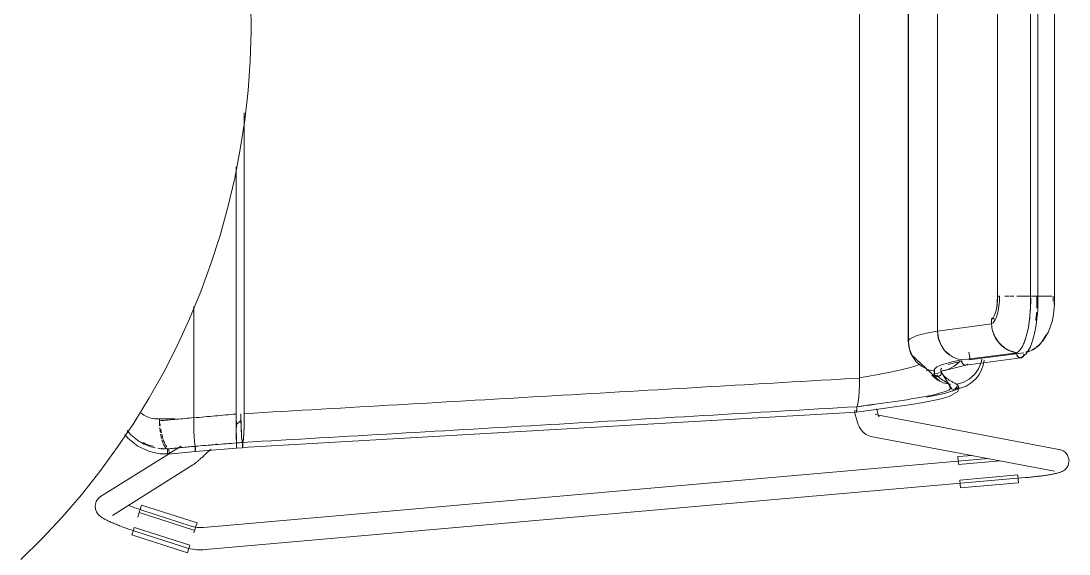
# Model space of a CAD drawing. Header units: millimetres. Extents: x 79795 to 317870, y -36033 to 97293.
# Drawn here: x 227929 to 228495, y 20794 to 21082 of the extents above; entities that cross this region are included whole.
import ezdxf

# ---------------------------------------------------------------- set-up
doc = ezdxf.new("R2010")
doc.units = ezdxf.units.MM
doc.header["$MEASUREMENT"] = 0
doc.layers.add('I-FURN', color=8, linetype='CONTINUOUS', lineweight=9)

msp = doc.modelspace()

# ---------------------------------------------------------------- linework, layer by layer
at = {"layer": 'I-FURN'}
for p, q in [((228382.16, 20889.21), (228382.16, 21272.61)), ((228382.16, 21272.61), (228382.16, 20889.21)), ((228408.51, 21252.77), (228408.51, 20947.97)), ((228408.66, 20908.52), (228408.66, 21253.31)), ((228408.66, 21253.31), (228408.66, 20908.52)), ((228424.26, 20914.56), (228424.26, 21247.27)), ((228424.26, 21247.27), (228424.26, 20914.56)), ((228456.73, 21228.34), (228456.73, 20933.49)), ((228456.79, 20933.49), (228456.79, 21228.34)), ((228474.63, 21228.34), (228474.63, 20933.49)), ((228478.59, 20933.49), (228478.59, 21228.34)), ((228487.63, 20933.49), (228487.63, 21228.34)), ((228053.1, 21076.6), (228052.96, 21092.59)), ((228052.61, 21060.6), (228053.1, 21076.6)), ((228051.48, 21044.64), (228052.61, 21060.6)), ((228049.71, 21028.74), (228051.48, 21044.64)), ((228049.43, 20869.96), (228049.43, 21032.56)), ((228049.43, 21032.56), (228049.43, 20869.96)), ((228047.31, 21012.93), (228049.71, 21028.74)), ((228044.27, 20997.22), (228047.31, 21012.93)), ((228045.11, 20869.7), (228045.11, 21003.34)), ((228045.11, 21003.34), (228045.11, 20869.7)), ((228040.61, 20981.64), (228044.27, 20997.22)), ((228036.33, 20966.23), (228040.61, 20981.64)), ((228031.44, 20951), (228036.33, 20966.23)), ((228025.94, 20935.97), (228031.44, 20951)), ((228408.51, 20947.97), (228408.51, 20909.06)), ((228019.85, 20921.18), (228025.94, 20935.97)), ((228456.62, 20930.45), (228456.3, 20927.6)), ((228456.73, 20933.49), (228456.62, 20930.45)), ((228463.11, 20933.49), (228460.64, 20933.49)), ((228465.47, 20933.49), (228463.63, 20933.49)), ((228470.65, 20933.49), (228467.1, 20933.49)), ((228470.85, 20933.49), (228474.66, 20933.49)), ((228474.66, 20933.49), (228470.85, 20933.49)), ((228474.55, 20927.26), (228474.63, 20933.49)), ((228474.74, 20933.49), (228474.97, 20933.49)), ((228478.59, 20933.49), (228474.74, 20933.49)), ((228474.97, 20933.49), (228475.3, 20933.49)), ((228475.3, 20933.49), (228475.71, 20933.49)), ((228475.71, 20933.49), (228476.19, 20933.49)), ((228476.19, 20933.49), (228476.69, 20933.49)), ((228476.69, 20933.49), (228477.18, 20933.49)), ((228477.18, 20933.49), (228477.63, 20933.49)), ((228477.63, 20933.49), (228478.02, 20933.49)), ((228478.02, 20933.49), (228478.33, 20933.49)), ((228478.33, 20933.49), (228478.52, 20933.49)), ((228478.35, 20933.49), (228481.38, 20933.49)), ((228481.36, 20933.49), (228478.35, 20933.49)), ((228478.45, 20925.93), (228478.59, 20933.49)), ((228478.52, 20933.49), (228478.59, 20933.49)), ((228484.11, 20933.49), (228481.53, 20933.49)), ((228486.14, 20933.49), (228484.39, 20933.49)), ((228487.03, 20923.76), (228487.55, 20928.97)), ((228487.61, 20933.49), (228487.33, 20933.49)), ((228487.46, 20933.49), (228487.63, 20933.49)), ((228487.55, 20928.97), (228487.63, 20933.49)), ((228022.15, 20927.87), (228022.15, 20867.75)), ((228022.15, 20867.75), (228022.15, 20927.87)), ((228455.12, 20923.12), (228454.33, 20921.77)), ((228455.79, 20925.11), (228455.12, 20923.12)), ((228456.3, 20927.6), (228455.79, 20925.11)), ((228474.02, 20920.7), (228474.55, 20927.26)), ((228477.65, 20918.04), (228478.45, 20925.93)), ((228486.38, 20920.26), (228487.03, 20923.76)), ((228013.17, 20906.64), (228019.85, 20921.18)), ((228453.54, 20918.42), (228424.26, 20914.56)), ((228454.33, 20921.77), (228453.47, 20921.13)), ((228453.47, 20921.13), (228455.14, 20921.13)), ((228453.47, 20921.13), (228453.54, 20918.42)), ((228473.43, 20916.69), (228474.02, 20920.7)), ((228476.78, 20913.32), (228477.65, 20918.04)), ((228484.36, 20914.11), (228486.38, 20920.26)), ((228424.26, 20914.56), (228424.74, 20910.79)), ((228471.37, 20908.82), (228472.46, 20912.25)), ((228472.46, 20912.25), (228473.43, 20916.69)), ((228475.7, 20909.28), (228476.78, 20913.32)), ((228481.49, 20909.4), (228484.36, 20914.11)), ((228005.91, 20892.38), (228013.17, 20906.64)), ((228408.95, 20905.31), (228408.51, 20909.06)), ((228408.66, 20908.52), (228409.14, 20904.73)), ((228409.14, 20904.73), (228408.67, 20908.52)), ((228424.74, 20910.79), (228426.06, 20907.24)), ((228426.06, 20907.24), (228428.14, 20904.13)), ((228472.21, 20902.28), (228474.51, 20906.11)), ((228474.51, 20906.11), (228475.7, 20909.28)), ((228477.58, 20905.75), (228479.65, 20907.42)), ((228479.65, 20907.42), (228481.49, 20909.4)), ((228410.68, 20900.85), (228408.95, 20905.31)), ((228410.51, 20901.16), (228409.14, 20904.73)), ((228409.14, 20904.73), (228410.5, 20901.16)), ((228410.08, 20901.95), (228409.38, 20903.87)), ((228425.78, 20887.35), (228410.08, 20901.95)), ((228410.5, 20901.16), (228412.67, 20898.02)), ((228412.68, 20898.03), (228410.51, 20901.16)), ((228428.14, 20904.13), (228430.88, 20901.64)), ((228437.64, 20899.01), (228467.34, 20902.85)), ((228441.97, 20899.15), (228441.17, 20903.17)), ((228470.88, 20902.88), (228441.19, 20899.03)), ((228464.91, 20902.1), (228467.35, 20902.42)), ((228469.82, 20900.39), (228472.21, 20902.28)), ((228475.31, 20904.42), (228477.58, 20905.75)), ((228412.67, 20898.02), (228415.55, 20895.52)), ((228415.55, 20895.52), (228412.68, 20898.03)), ((228418.94, 20893.77), (228415.55, 20895.52)), ((228415.55, 20895.52), (228418.94, 20893.76)), ((228439.62, 20896.19), (228428.01, 20893.23)), ((228429.88, 20893.76), (228433.27, 20895.52)), ((228433.27, 20895.52), (228436.15, 20898.02)), ((228437.48, 20898.54), (228437.45, 20898.04)), ((228437.45, 20898.04), (228437.53, 20897.55)), ((228437.53, 20897.55), (228437.72, 20897.1)), ((228437.72, 20897.1), (228438.02, 20896.72)), ((228438.02, 20896.72), (228438.4, 20896.42)), ((228438.4, 20896.42), (228438.84, 20896.23)), ((228438.84, 20896.23), (228439.31, 20896.17)), ((228439.31, 20896.17), (228439.78, 20896.23)), ((228469.32, 20900.04), (228439.55, 20896.18)), ((228439.78, 20896.23), (228440.22, 20896.42)), ((228440.22, 20896.42), (228440.61, 20896.71)), ((228446.48, 20894.12), (228447.88, 20897.63)), ((228448.25, 20899.38), (228447.88, 20897.64)), ((228447.88, 20897.63), (228448.25, 20899.38)), ((228447.93, 20893.04), (228449.22, 20896.64)), ((228449.22, 20896.64), (228449.51, 20898.91)), ((227998.09, 20878.43), (228005.91, 20892.38)), ((228382.1, 20885.45), (228382.16, 20889.21)), ((228382.16, 20889.14), (228382.1, 20885.44)), ((228418.94, 20893.76), (228422.66, 20892.87)), ((228424.11, 20888.3), (228421.27, 20890.69)), ((228421.27, 20890.69), (228424.11, 20888.28)), ((228422.46, 20891.9), (228422.5, 20892.4)), ((228422.49, 20892.4), (228422.46, 20891.9)), ((228422.54, 20891.41), (228422.46, 20891.9)), ((228422.46, 20891.9), (228422.54, 20891.41)), ((228422.66, 20892.87), (228422.49, 20892.4)), ((228422.5, 20892.4), (228422.66, 20892.87)), ((228422.74, 20890.96), (228422.54, 20891.41)), ((228422.54, 20891.41), (228422.74, 20890.96)), ((228422.56, 20891.36), (228426.45, 20892.19)), ((228422.69, 20891.06), (228422.64, 20893.94)), ((228423.06, 20890.58), (228422.74, 20890.96)), ((228422.74, 20890.96), (228423.05, 20890.58)), ((228423.05, 20890.58), (228423.46, 20890.28)), ((228423.46, 20890.29), (228423.06, 20890.58)), ((228423.92, 20890.1), (228423.46, 20890.29)), ((228423.46, 20890.28), (228423.92, 20890.09)), ((228424.41, 20890.03), (228423.92, 20890.1)), ((228423.92, 20890.09), (228424.41, 20890.03)), ((228424.9, 20890.1), (228424.41, 20890.03)), ((228424.41, 20890.03), (228424.9, 20890.09)), ((228425.36, 20890.29), (228424.9, 20890.1)), ((228424.9, 20890.09), (228425.36, 20890.28)), ((228425.76, 20890.58), (228425.36, 20890.29)), ((228425.36, 20890.28), (228425.76, 20890.58)), ((228426.08, 20890.96), (228425.76, 20890.58)), ((228425.76, 20890.58), (228426.08, 20890.96)), ((228426.28, 20891.41), (228426.08, 20890.96)), ((228426.08, 20890.96), (228426.28, 20891.41)), ((228428.01, 20893.23), (228426.14, 20892.9)), ((228426.16, 20892.87), (228429.88, 20893.76)), ((228426.16, 20892.87), (228426.32, 20892.4)), ((228426.32, 20892.4), (228426.16, 20892.87)), ((228431.97, 20883.23), (228426.27, 20892.62)), ((228426.36, 20891.9), (228426.28, 20891.41)), ((228426.28, 20891.41), (228426.36, 20891.9)), ((228426.32, 20892.4), (228426.36, 20891.9)), ((228426.36, 20891.9), (228426.32, 20892.4)), ((228441.48, 20888.55), (228444.31, 20891.04)), ((228444.31, 20891.04), (228446.48, 20894.12)), ((228444.81, 20888.6), (228446.58, 20890.77)), ((228446.58, 20890.77), (228447.93, 20893.04)), ((228381.95, 20881.91), (228382.1, 20885.45)), ((228382.1, 20885.38), (228381.95, 20881.91)), ((228427.43, 20886.65), (228424.11, 20888.29)), ((228424.11, 20888.28), (228427.43, 20886.64)), ((228431.05, 20885.86), (228427.43, 20886.65)), ((228427.43, 20886.64), (228431.04, 20885.86)), ((228428.02, 20880.81), (228439.74, 20884.8)), ((228430.89, 20885.39), (228430.86, 20884.89)), ((228430.86, 20884.89), (228430.95, 20884.39)), ((228430.87, 20884.89), (228430.9, 20885.39)), ((228430.96, 20884.4), (228430.87, 20884.89)), ((228431.04, 20885.86), (228430.89, 20885.39)), ((228430.9, 20885.39), (228431.05, 20885.86)), ((228430.95, 20884.39), (228431.16, 20883.94)), ((228431.16, 20883.95), (228430.96, 20884.4)), ((228431.48, 20883.57), (228431.16, 20883.95)), ((228431.16, 20883.94), (228431.48, 20883.57)), ((228431.88, 20883.28), (228431.48, 20883.57)), ((228431.48, 20883.57), (228431.88, 20883.28)), ((228434.16, 20883.61), (228433.77, 20883.31)), ((228433.77, 20883.3), (228434.16, 20883.6)), ((228434.47, 20883.99), (228434.16, 20883.61)), ((228434.16, 20883.6), (228434.47, 20883.99)), ((228434.66, 20884.45), (228434.47, 20883.99)), ((228434.47, 20883.99), (228434.66, 20884.45)), ((228434.53, 20885.91), (228438.16, 20886.81)), ((228434.53, 20885.91), (228434.69, 20885.44)), ((228434.7, 20885.44), (228434.53, 20885.91)), ((228434.74, 20884.94), (228434.66, 20884.45)), ((228434.66, 20884.45), (228434.74, 20884.94)), ((228435.22, 20881.9), (228435.75, 20884.09)), ((228435.75, 20884.09), (228435.45, 20885)), ((228438.16, 20886.81), (228441.48, 20888.55)), ((228439.74, 20884.8), (228442.56, 20886.61)), ((228442.56, 20886.61), (228444.81, 20888.6)), ((227989.71, 20864.79), (227998.09, 20878.43)), ((228381.4, 20876.31), (228381.71, 20878.81)), ((228381.71, 20878.77), (228381.4, 20876.31)), ((228381.71, 20878.81), (228381.95, 20881.91)), ((228381.95, 20881.86), (228381.71, 20878.8)), ((228418.36, 20878.9), (228428.02, 20880.81)), ((228425.59, 20877.73), (228430.58, 20879.13)), ((228430.58, 20879.13), (228435.22, 20881.9)), ((228432.34, 20883.1), (228431.88, 20883.28)), ((228431.88, 20883.28), (228432.34, 20883.09)), ((228432.83, 20883.04), (228432.34, 20883.1)), ((228432.34, 20883.09), (228432.83, 20883.03)), ((228433.31, 20883.11), (228432.83, 20883.04)), ((228432.83, 20883.03), (228433.31, 20883.11)), ((228433.77, 20883.31), (228433.31, 20883.11)), ((228433.31, 20883.11), (228433.77, 20883.3)), ((228380.45, 20870.8), (228392.3, 20872.35)), ((228380.63, 20873.66), (228381.03, 20874.57)), ((228381.03, 20874.57), (228380.63, 20873.66)), ((228380.65, 20873.19), (228380.63, 20873.66)), ((228380.63, 20873.66), (228380.65, 20873.19)), ((228380.63, 20871.75), (228380.65, 20872.2)), ((228380.65, 20872.2), (228380.63, 20871.75)), ((228380.66, 20872.7), (228380.65, 20873.19)), ((228380.65, 20873.19), (228380.66, 20872.69)), ((228380.65, 20872.2), (228380.66, 20872.7)), ((228380.66, 20872.69), (228380.65, 20872.2)), ((228381.03, 20874.57), (228381.4, 20876.31)), ((228381.4, 20876.3), (228381.03, 20874.57)), ((228391.55, 20871.94), (228391.45, 20872.44)), ((228392.3, 20872.35), (228402.23, 20873.71)), ((228402.23, 20873.71), (228410.25, 20874.89)), ((228410.25, 20874.89), (228416.57, 20875.93)), ((228416.57, 20875.93), (228425.59, 20877.73)), ((228002.35, 20867.05), (228012.1, 20867.05)), ((228003.59, 20866.06), (228003.59, 20867.1)), ((228022.15, 20867.75), (228022.17, 20863.99)), ((228022.17, 20863.99), (228022.15, 20867.63)), ((228045.12, 20865.91), (228045.11, 20869.7)), ((228045.11, 20869.7), (228045.12, 20865.91)), ((228045.12, 20863.9), (228047.79, 20866.47)), ((228047.64, 20869.85), (228047.67, 20866.17)), ((228380.45, 20870.8), (228048.54, 20851.51)), ((228049.4, 20866.18), (228049.43, 20869.96)), ((228379.54, 20870.9), (228379.42, 20871.61)), ((228379.66, 20870.21), (228379.54, 20870.9)), ((228379.8, 20869.53), (228379.66, 20870.21)), ((228379.94, 20868.86), (228379.8, 20869.53)), ((228380.09, 20868.2), (228379.94, 20868.86)), ((228380.26, 20867.56), (228380.09, 20868.2)), ((228380.26, 20871.72), (228380.3, 20871.34)), ((228380.3, 20871.33), (228380.26, 20871.71)), ((228380.43, 20866.93), (228380.26, 20867.56)), ((228380.3, 20871.34), (228380.34, 20871.05)), ((228380.34, 20871.04), (228380.3, 20871.33)), ((228380.39, 20870.86), (228380.45, 20870.8)), ((228380.45, 20870.8), (228380.39, 20870.86)), ((228380.61, 20866.31), (228380.43, 20866.93)), ((228380.55, 20871.06), (228380.59, 20871.36)), ((228380.59, 20871.36), (228380.55, 20871.06)), ((228380.59, 20871.36), (228380.63, 20871.75)), ((228380.63, 20871.75), (228380.59, 20871.36)), ((228489.82, 20850.58), (228390.53, 20869.4)), ((228391.65, 20871.47), (228391.55, 20871.94)), ((228391.76, 20871.03), (228391.65, 20871.47)), ((228391.86, 20870.61), (228391.76, 20871.03)), ((228391.97, 20870.21), (228391.86, 20870.61)), ((228392.08, 20869.85), (228391.97, 20870.21)), ((228392.19, 20869.51), (228392.08, 20869.85)), ((228392.29, 20869.21), (228392.19, 20869.51)), ((228392.39, 20868.94), (228392.29, 20869.21)), ((228392.49, 20868.71), (228392.39, 20868.94)), ((228392.58, 20868.51), (228392.49, 20868.71)), ((228392.65, 20868.36), (228392.58, 20868.51)), ((228392.7, 20868.27), (228392.65, 20868.36)), ((228392.74, 20868.2), (228392.7, 20868.27)), ((228392.76, 20868.18), (228392.74, 20868.2)), ((227980.8, 20851.51), (227989.71, 20864.79)), ((228022.17, 20863.9), (228022.25, 20860.46)), ((228022.25, 20860.46), (228022.17, 20863.9)), ((228045.12, 20862.35), (228045.12, 20865.91)), ((228045.12, 20865.91), (228045.12, 20862.34)), ((228045.13, 20859.21), (228045.12, 20862.34)), ((228045.12, 20862.34), (228045.13, 20859.21)), ((228045.24, 20865.91), (228045.23, 20862.35)), ((228045.23, 20862.35), (228045.24, 20865.91)), ((228047.67, 20866.17), (228047.75, 20862.62)), ((228047.75, 20862.62), (228047.87, 20859.5)), ((228049.2, 20859.48), (228049.33, 20862.61)), ((228049.33, 20862.61), (228049.4, 20866.18)), ((228380.8, 20865.71), (228380.61, 20866.31)), ((228381.01, 20865.12), (228380.8, 20865.71)), ((228381.23, 20864.54), (228381.01, 20865.12)), ((228381.47, 20863.97), (228381.23, 20864.54)), ((228381.72, 20863.4), (228381.47, 20863.97)), ((228381.99, 20862.85), (228381.72, 20863.4)), ((228382.28, 20862.32), (228381.99, 20862.85)), ((228382.6, 20861.78), (228382.28, 20862.32)), ((228382.96, 20861.24), (228382.6, 20861.78)), ((228383.36, 20860.71), (228382.96, 20861.24)), ((227984.78, 20858.7), (227986.43, 20856.65)), ((227986.13, 20860.73), (227988.09, 20858.38)), ((227986.43, 20856.65), (227991.96, 20852.31)), ((227988.09, 20858.38), (227992.66, 20854.88)), ((228022.25, 20860.46), (228022.36, 20857.36)), ((228022.36, 20857.36), (228022.25, 20860.39)), ((228022.36, 20857.36), (228022.51, 20854.88)), ((228022.51, 20854.88), (228022.36, 20857.32)), ((228045.14, 20856.71), (228045.13, 20859.21)), ((228045.13, 20859.21), (228045.14, 20856.71)), ((228045.14, 20856.71), (228045.16, 20854.96)), ((228045.16, 20854.96), (228045.14, 20856.7)), ((228045.21, 20856.73), (228045.2, 20854.98)), ((228045.2, 20854.97), (228045.21, 20856.72)), ((228045.22, 20859.23), (228045.21, 20856.73)), ((228045.21, 20856.72), (228045.22, 20859.22)), ((228047.87, 20859.5), (228048.03, 20857)), ((228048.03, 20857), (228048.23, 20855.25)), ((228048.23, 20855.25), (228048.44, 20854.35)), ((228048.64, 20854.34), (228048.85, 20855.23)), ((228048.85, 20855.23), (228049.04, 20856.98)), ((228049.04, 20856.98), (228049.2, 20859.48)), ((228383.82, 20860.18), (228383.36, 20860.71)), ((228384.34, 20859.66), (228383.82, 20860.18)), ((228384.93, 20859.15), (228384.34, 20859.66)), ((228385.62, 20858.66), (228384.93, 20859.15)), ((228386.41, 20858.23), (228385.62, 20858.66)), ((228387.31, 20857.86), (228386.41, 20858.23)), ((228388.29, 20857.61), (228387.31, 20857.86)), ((228388.29, 20857.61), (228487.58, 20838.79)), ((227971.37, 20838.59), (227980.8, 20851.51)), ((227991.96, 20852.31), (227998.27, 20849.41)), ((227992.66, 20854.88), (227996.35, 20852.97)), ((228015.34, 20852.33), (228008.89, 20848.29)), ((228022.51, 20854.88), (228022.69, 20853.15)), ((228022.69, 20853.15), (228022.51, 20854.86)), ((228022.69, 20853.15), (228022.88, 20852.26)), ((228022.88, 20852.26), (228022.69, 20853.14)), ((228022.87, 20851.29), (228022.88, 20851.79)), ((228022.88, 20851.78), (228022.87, 20851.29)), ((228022.87, 20851.29), (228022.88, 20850.8)), ((228022.88, 20850.8), (228022.87, 20851.29)), ((228022.88, 20852.26), (228022.88, 20851.78)), ((228022.88, 20851.79), (228022.88, 20852.26)), ((228022.88, 20850.8), (228022.89, 20850.34)), ((228022.89, 20850.35), (228022.88, 20850.8)), ((228022.9, 20849.96), (228022.89, 20850.35)), ((228022.89, 20850.34), (228022.9, 20849.96)), ((228022.9, 20849.96), (228022.93, 20849.66)), ((228022.93, 20849.67), (228022.9, 20849.96)), ((228022.93, 20849.66), (228022.95, 20849.47)), ((228022.98, 20849.41), (228022.95, 20849.48)), ((228022.95, 20849.47), (228022.98, 20849.4)), ((228045.18, 20851.23), (228022.98, 20849.41)), ((228022.98, 20849.4), (228023, 20849.47)), ((228023, 20849.47), (228022.98, 20849.41)), ((228023, 20849.47), (228023.03, 20849.66)), ((228023.03, 20849.66), (228023, 20849.47)), ((228023.03, 20849.66), (228023.05, 20849.95)), ((228023.05, 20849.95), (228023.03, 20849.66)), ((228023.08, 20850.79), (228023.06, 20850.33)), ((228023.06, 20850.33), (228023.08, 20850.78)), ((228023.08, 20851.77), (228023.07, 20852.24)), ((228023.07, 20852.24), (228023.08, 20851.77)), ((228023.08, 20851.27), (228023.08, 20851.77)), ((228023.08, 20851.77), (228023.08, 20851.28)), ((228023.08, 20851.28), (228023.08, 20850.79)), ((228023.08, 20850.78), (228023.08, 20851.27)), ((228030.02, 20849.44), (228030.49, 20849.88)), ((228030.49, 20849.88), (228030.96, 20850.32)), ((228030.96, 20850.32), (228031.45, 20850.78)), ((228033.93, 20853.14), (228034.44, 20853.62)), ((228045.17, 20854.07), (228045.16, 20854.96)), ((228045.16, 20854.96), (228045.17, 20854.07)), ((228045.17, 20853.6), (228045.17, 20854.07)), ((228045.17, 20854.07), (228045.17, 20853.6)), ((228045.17, 20853.11), (228045.17, 20853.6)), ((228045.17, 20853.6), (228045.17, 20853.1)), ((228045.17, 20852.62), (228045.17, 20853.11)), ((228045.17, 20853.1), (228045.17, 20852.61)), ((228045.17, 20852.17), (228045.17, 20852.62)), ((228045.17, 20852.61), (228045.17, 20852.16)), ((228045.17, 20851.78), (228045.17, 20852.17)), ((228045.17, 20852.16), (228045.17, 20851.78)), ((228045.17, 20851.49), (228045.17, 20851.78)), ((228045.17, 20851.78), (228045.17, 20851.49)), ((228045.18, 20851.3), (228045.17, 20851.49)), ((228045.17, 20851.49), (228045.18, 20851.3)), ((228045.18, 20854.08), (228045.19, 20853.61)), ((228045.19, 20853.61), (228045.18, 20854.08)), ((228045.19, 20853.11), (228045.18, 20852.62)), ((228045.18, 20852.62), (228045.19, 20853.11)), ((228045.18, 20852.62), (228045.18, 20852.17)), ((228045.18, 20852.17), (228045.18, 20852.62)), ((228045.18, 20852.17), (228045.18, 20851.79)), ((228045.18, 20851.78), (228045.18, 20852.17)), ((228045.18, 20851.79), (228045.18, 20851.49)), ((228045.18, 20851.49), (228045.18, 20851.78)), ((228045.18, 20851.24), (228048.54, 20851.5)), ((228045.18, 20851.49), (228045.18, 20851.3)), ((228045.18, 20851.3), (228045.18, 20851.49)), ((228045.18, 20851.3), (228045.18, 20851.24)), ((228045.18, 20851.24), (228045.18, 20851.3)), ((228045.18, 20851.3), (228045.18, 20851.23)), ((228045.18, 20851.23), (228045.18, 20851.3)), ((228045.19, 20853.61), (228045.19, 20853.11)), ((228045.19, 20853.11), (228045.19, 20853.61)), ((228048.44, 20854.35), (228048.43, 20853.88)), ((228048.43, 20853.88), (228048.43, 20853.39)), ((228048.43, 20853.39), (228048.43, 20852.9)), ((228048.43, 20852.9), (228048.44, 20852.44)), ((228048.44, 20852.44), (228048.46, 20852.06)), ((228048.46, 20852.06), (228048.48, 20851.77)), ((228048.48, 20851.77), (228048.51, 20851.58)), ((228048.51, 20851.58), (228048.54, 20851.51)), ((228048.54, 20851.51), (228048.56, 20851.57)), ((228048.56, 20851.57), (228048.59, 20851.76)), ((228048.59, 20851.76), (228048.61, 20852.05)), ((228048.61, 20852.05), (228048.63, 20852.44)), ((228048.63, 20852.44), (228048.64, 20852.89)), ((228048.65, 20853.87), (228048.64, 20854.34)), ((228048.64, 20852.89), (228048.65, 20853.38)), ((228048.65, 20853.38), (228048.65, 20853.87)), ((228490.23, 20850.49), (228489.82, 20850.58)), ((228490.75, 20850.36), (228490.23, 20850.49)), ((228491.37, 20850.14), (228490.75, 20850.36)), ((228492.17, 20849.77), (228491.37, 20850.14)), ((228493.25, 20849.02), (228492.17, 20849.77)), ((228008.52, 20848.05), (227971.75, 20825.02)), ((227998.27, 20849.41), (228003.92, 20848.19)), ((228003.92, 20848.19), (228009.38, 20848.11)), ((228022.98, 20849.4), (228008.49, 20847.98)), ((228023.69, 20843.69), (228023.95, 20843.92)), ((228023.95, 20843.92), (228024.23, 20844.16)), ((228024.23, 20844.16), (228024.53, 20844.42)), ((228024.53, 20844.42), (228024.84, 20844.69)), ((228024.84, 20844.69), (228025.16, 20844.98)), ((228025.16, 20844.98), (228025.5, 20845.28)), ((228025.5, 20845.28), (228025.85, 20845.59)), ((228025.85, 20845.59), (228026.21, 20845.92)), ((228026.21, 20845.92), (228026.59, 20846.27)), ((228026.59, 20846.27), (228026.98, 20846.62)), ((228026.98, 20846.62), (228027.38, 20846.99)), ((228451.71, 20845.6), (228027.36, 20808.32)), ((228027.38, 20846.99), (228027.8, 20847.37)), ((228027.8, 20847.37), (228028.22, 20847.76)), ((228028.22, 20847.76), (228028.66, 20848.17)), ((228028.66, 20848.17), (228029.1, 20848.58)), ((228029.1, 20848.58), (228029.55, 20849)), ((228029.55, 20849), (228030.02, 20849.44)), ((228443.13, 20847.34), (228435.23, 20846.65)), ((228435.41, 20844.6), (228435.23, 20846.65)), ((228435.59, 20842.54), (228435.41, 20844.6)), ((228435.6, 20842.42), (228458.08, 20844.39)), ((228494.58, 20847.44), (228493.25, 20849.02)), ((228494.58, 20847.44), (228495.41, 20844.69)), ((228495.41, 20844.69), (228494.93, 20841.93)), ((227961.42, 20826.05), (227971.37, 20838.59)), ((227978.13, 20814.85), (228021.71, 20842.16)), ((228021.71, 20842.16), (228022.03, 20842.37)), ((228022.03, 20842.37), (228022.29, 20842.55)), ((228022.29, 20842.55), (228022.52, 20842.73)), ((228022.52, 20842.73), (228022.74, 20842.9)), ((228022.74, 20842.9), (228022.96, 20843.08)), ((228022.96, 20843.08), (228023.2, 20843.27)), ((228023.2, 20843.27), (228023.44, 20843.47)), ((228023.44, 20843.47), (228023.69, 20843.69)), ((228490.41, 20838.12), (228490.01, 20837.99)), ((228490.81, 20838.26), (228490.41, 20838.12)), ((228491.24, 20838.43), (228490.81, 20838.26)), ((228491.71, 20838.64), (228491.24, 20838.43)), ((228492.27, 20838.95), (228491.71, 20838.64)), ((228492.98, 20839.42), (228492.27, 20838.95)), ((228493.89, 20840.28), (228492.98, 20839.42)), ((228494.93, 20841.93), (228493.89, 20840.28)), ((228028.41, 20796.36), (228471.73, 20835.31)), ((228467.76, 20836.73), (228436.34, 20833.97)), ((228436.54, 20831.78), (228436.36, 20833.85)), ((228468.13, 20832.5), (228436.72, 20829.74)), ((228467.77, 20836.6), (228467.95, 20834.54)), ((228467.95, 20834.54), (228468.13, 20832.5)), ((228471.89, 20835.33), (228471.73, 20835.31)), ((228472.64, 20835.39), (228471.89, 20835.33)), ((228473.39, 20835.46), (228472.64, 20835.39)), ((228474.14, 20835.54), (228473.39, 20835.46)), ((228474.89, 20835.61), (228474.14, 20835.54)), ((228475.63, 20835.69), (228474.89, 20835.61)), ((228476.36, 20835.76), (228475.63, 20835.69)), ((228477.08, 20835.84), (228476.36, 20835.76)), ((228477.8, 20835.93), (228477.08, 20835.84)), ((228478.51, 20836.01), (228477.8, 20835.93)), ((228479.21, 20836.09), (228478.51, 20836.01)), ((228479.9, 20836.18), (228479.21, 20836.09)), ((228480.57, 20836.26), (228479.9, 20836.18)), ((228481.24, 20836.35), (228480.57, 20836.26)), ((228481.89, 20836.44), (228481.24, 20836.35)), ((228482.52, 20836.53), (228481.89, 20836.44)), ((228483.14, 20836.62), (228482.52, 20836.53)), ((228483.74, 20836.71), (228483.14, 20836.62)), ((228484.33, 20836.8), (228483.74, 20836.71)), ((228484.9, 20836.9), (228484.33, 20836.8)), ((228485.45, 20836.99), (228484.9, 20836.9)), ((228485.98, 20837.08), (228485.45, 20836.99)), ((228486.5, 20837.18), (228485.98, 20837.08)), ((228486.99, 20837.27), (228486.5, 20837.18)), ((228487.47, 20837.37), (228486.99, 20837.27)), ((228487.93, 20837.47), (228487.47, 20837.37)), ((228488.37, 20837.56), (228487.93, 20837.47)), ((228488.8, 20837.66), (228488.37, 20837.56)), ((228489.21, 20837.77), (228488.8, 20837.66)), ((228489.62, 20837.88), (228489.21, 20837.77)), ((228490.01, 20837.99), (228489.62, 20837.88)), ((228436.72, 20829.74), (228436.54, 20831.78)), ((227950.98, 20813.93), (227961.42, 20826.05)), ((227969.41, 20822.39), (227968.82, 20820.17)), ((227970.63, 20824.13), (227969.41, 20822.39)), ((227970.63, 20824.13), (227971.75, 20825.02)), ((227968.82, 20820.17), (227968.99, 20818.19)), ((227968.99, 20818.19), (227969.52, 20816.81)), ((227969.52, 20816.81), (227970.08, 20815.9)), ((227970.08, 20815.9), (227970.6, 20815.27)), ((227986.69, 20820.34), (227987.01, 20820.22)), ((227987.01, 20820.22), (227987.63, 20819.98)), ((227987.63, 20819.98), (227988.27, 20819.75)), ((227988.27, 20819.75), (227988.92, 20819.51)), ((227988.92, 20819.51), (227989.57, 20819.28)), ((227989.57, 20819.28), (227990.24, 20819.04)), ((227990.24, 20819.04), (227990.91, 20818.81)), ((227990.91, 20818.81), (227991.59, 20818.57)), ((227991.59, 20818.57), (227992.28, 20818.34)), ((227992.6, 20816.35), (227991.8, 20813.87)), ((227992.28, 20818.34), (227992.97, 20818.11)), ((227992.63, 20816.45), (228022.64, 20806.76)), ((227992.67, 20816.57), (227993.31, 20818.54)), ((227992.97, 20818.11), (227993.66, 20817.88)), ((227993.31, 20818.54), (227993.94, 20820.49)), ((227993.66, 20817.88), (227993.99, 20817.77)), ((228023.94, 20810.8), (227993.94, 20820.49)), ((228020.8, 20809.06), (227993.99, 20817.77)), ((227940.07, 20802.23), (227950.98, 20813.93)), ((227970.6, 20815.27), (227971.07, 20814.81)), ((227971.07, 20814.81), (227971.49, 20814.44)), ((227971.49, 20814.44), (227971.9, 20814.13)), ((227971.9, 20814.13), (227972.29, 20813.85)), ((227972.29, 20813.85), (227972.67, 20813.59)), ((227972.67, 20813.59), (227973.06, 20813.35)), ((227973.06, 20813.35), (227973.46, 20813.11)), ((227973.46, 20813.11), (227973.87, 20812.88)), ((227973.87, 20812.88), (227974.3, 20812.65)), ((227974.3, 20812.65), (227974.74, 20812.43)), ((227974.74, 20812.43), (227975.2, 20812.2)), ((227975.2, 20812.2), (227975.67, 20811.97)), ((227975.67, 20811.97), (227976.16, 20811.73)), ((227976.16, 20811.73), (227976.67, 20811.5)), ((227976.67, 20811.5), (227977.2, 20811.26)), ((227977.2, 20811.26), (227977.74, 20811.02)), ((227977.74, 20811.02), (227978.31, 20810.78)), ((227978.31, 20810.78), (227978.88, 20810.53)), ((227978.88, 20810.53), (227979.48, 20810.28)), ((227979.48, 20810.28), (227980.09, 20810.04)), ((227980.09, 20810.04), (227980.72, 20809.78)), ((227980.72, 20809.78), (227981.36, 20809.53)), ((228023.94, 20810.8), (228023.31, 20808.85)), ((227981.36, 20809.53), (227982.01, 20809.28)), ((227982.01, 20809.28), (227982.67, 20809.03)), ((227982.67, 20809.03), (227983.35, 20808.77)), ((227983.35, 20808.77), (227984.04, 20808.52)), ((227984.04, 20808.52), (227984.74, 20808.26)), ((227984.74, 20808.26), (227985.45, 20808.01)), ((227985.45, 20808.01), (227986.16, 20807.75)), ((227986.16, 20807.75), (227986.88, 20807.5)), ((227986.88, 20807.5), (227987.61, 20807.25)), ((227987.61, 20807.25), (227988.35, 20807)), ((227988.35, 20807), (227989.08, 20806.75)), ((227988.72, 20804.34), (227989.35, 20806.29)), ((228018.73, 20794.65), (227988.72, 20804.34)), ((227989.08, 20806.75), (227989.82, 20806.51)), ((227989.35, 20806.29), (227989.99, 20808.26)), ((227989.82, 20806.51), (227990.28, 20806.36)), ((228020.03, 20798.69), (227990.03, 20808.38)), ((227990.28, 20806.36), (228017.1, 20797.65)), ((228020.83, 20809.05), (228020.8, 20809.06)), ((228021.46, 20808.86), (228020.83, 20809.05)), ((228022.1, 20808.7), (228021.46, 20808.86)), ((228022.75, 20808.56), (228022.1, 20808.7)), ((228022.61, 20806.66), (228022.23, 20805.5)), ((228023.31, 20808.85), (228022.68, 20806.88)), ((228023.4, 20808.44), (228022.75, 20808.56)), ((228024.06, 20808.36), (228023.4, 20808.44)), ((228024.72, 20808.3), (228024.06, 20808.36)), ((228025.38, 20808.26), (228024.72, 20808.3)), ((228026.04, 20808.25), (228025.38, 20808.26)), ((228026.7, 20808.27), (228026.04, 20808.25)), ((228027.36, 20808.32), (228026.7, 20808.27)), ((227928.69, 20790.98), (227940.07, 20802.23)), ((228020, 20798.57), (228019.36, 20796.6)), ((228017.1, 20797.65), (228018.19, 20797.32)), ((228018.19, 20797.32), (228019.29, 20797.03)), ((228019.36, 20796.6), (228018.73, 20794.65)), ((228019.29, 20797.03), (228020.41, 20796.79)), ((228020.41, 20796.79), (228021.54, 20796.59)), ((228021.54, 20796.59), (228022.67, 20796.44)), ((228022.67, 20796.44), (228023.8, 20796.33)), ((228023.8, 20796.33), (228024.94, 20796.27)), ((228024.94, 20796.27), (228026.09, 20796.25)), ((228026.09, 20796.25), (228027.23, 20796.28)), ((228027.23, 20796.28), (228028.37, 20796.36)), ((228028.37, 20796.36), (228028.41, 20796.36))]:
    msp.add_line(p, q, dxfattribs=at)
for centre, major_axis, ratio, start_param, end_param in [((228471.88, 20933.49), (-15.75, 0), 0.000004, 0.290246, 0.472486), ((228483.35, 20933.49), (0, 12.4), 0.287441, 4.492176, 4.712389), ((228439.33, 20914.69), (0, 15.78), 0.955139, 1.579038, 2.545717), ((228439.33, 20914.69), (0, 15.78), 0.955139, 2.545839, 2.787386), ((228439.33, 20914.69), (0, 15.78), 0.955139, 2.787556, 3.029056), ((228439.32, 20898.13), (0, 1.96), 0.955139, 1.359855, 3.903556)]:
    msp.add_ellipse(centre, major_axis=major_axis, ratio=ratio, start_param=start_param, end_param=end_param, dxfattribs=at)
for points in [[(228457.86, 20933.49), (228457.83, 20931.59), (228457.57, 20927.86), (228456.61, 20923.06), (228455.21, 20919.74), (228454.11, 20918.79), (228453.55, 20918.67)], [(228455.84, 20925.11), (228456.39, 20927.17), (228456.67, 20929.88), (228456.77, 20932.65)], [(228478.06, 20933.49), (228478.1, 20931.27), (228478.07, 20929.07), (228477.96, 20926.89)], [(228487.54, 20933.49), (228487.55, 20931.91), (228487.47, 20930.41), (228487.33, 20928.98)], [(228477.82, 20924.68), (228477.71, 20923.2), (228477.56, 20921.75), (228477.38, 20920.34)], [(228453.54, 20918.42), (228453.58, 20917.12), (228453.94, 20914.62), (228455.35, 20911.02), (228457.54, 20907.88), (228460.38, 20905.35), (228463.72, 20903.58), (228466.1, 20903), (228467.34, 20902.85)], [(228408.51, 20909.06), (228408.51, 20908.88), (228408.57, 20908.7), (228408.67, 20908.52)], [(228471.3, 20908.65), (228470.73, 20907.19), (228469.46, 20904.72), (228468.06, 20903.41), (228467.33, 20903.06)], [(228465.82, 20903.31), (228464.44, 20903.63), (228463.07, 20904.13), (228461.81, 20904.83)], [(228474.22, 20903.94), (228473.57, 20903.69), (228472.89, 20903.52), (228472.21, 20903.38)], [(228437.64, 20899.01), (228432.14, 20897.99), (228424.08, 20895.94), (228422.11, 20893.89), (228422.66, 20892.87)], [(228437.52, 20898.31), (228434.55, 20897.68), (228431.76, 20897.04), (228430.09, 20896.41)], [(228382.16, 20889.14), (228326.8, 20885.94), (228271.38, 20882.74), (228215.92, 20879.55)], [(228419.6, 20893.43), (228419.13, 20893.37), (228418.66, 20893.32), (228418.19, 20893.26)], [(228426.58, 20894.51), (228426.01, 20893.96), (228425.87, 20893.42), (228426.16, 20892.87)], [(228215.92, 20879.55), (228160.46, 20876.35), (228104.96, 20873.16), (228049.43, 20869.96)], [(228048.64, 20854.34), (228104.04, 20857.56), (228214.8, 20864), (228325.4, 20870.44), (228380.63, 20873.66)], [(228390, 20874.86), (228386.9, 20874.47), (228383.77, 20874.07), (228380.65, 20873.68)], [(228003.59, 20867.1), (228003.09, 20867.06), (228002.58, 20867.04), (228002.07, 20867.05)], [(228022.15, 20867.75), (228019.01, 20867.45), (228012.76, 20866.86), (228006.62, 20866.32), (228003.59, 20866.06)], [(228033.62, 20868.67), (228029.79, 20868.32), (228025.97, 20867.98), (228022.15, 20867.63)], [(228045.11, 20869.7), (228041.28, 20869.35), (228037.45, 20869.01), (228033.62, 20868.67)], [(228003.69, 20863.28), (228003.64, 20864.18), (228003.6, 20865.11), (228003.59, 20866.06)], [(228004.06, 20859.7), (228003.94, 20860.55), (228003.82, 20861.43), (228003.76, 20862.34)], [(228003.83, 20864.64), (228003.88, 20864.16), (228003.95, 20863.7), (228004.01, 20863.23)], [(228004.27, 20861.53), (228004.39, 20860.85), (228004.52, 20860.19), (228004.66, 20859.53)], [(227987.27, 20859.32), (227986.86, 20859.75), (227986.46, 20860.2), (227986.08, 20860.67)], [(228004.69, 20856.47), (228004.51, 20857.21), (228004.35, 20858.02), (228004.2, 20858.85)], [(228004.81, 20858.87), (228005.02, 20857.95), (228005.25, 20857), (228005.5, 20856.15)], [(228005.56, 20853.82), (228005.31, 20854.41), (228005.08, 20855.07), (228004.87, 20855.8)], [(228005.65, 20855.83), (228005.92, 20855.02), (228006.2, 20854.21), (228006.5, 20853.65)], [(228006.39, 20850.85), (228005.13, 20850.87), (228003.87, 20850.96), (228002.63, 20851.15)], [(228004.42, 20851.05), (228005.3, 20850.94), (228006.2, 20850.92), (228007.1, 20850.92)], [(228007.93, 20850.82), (228007.54, 20850.97), (228006.79, 20851.53), (228006.08, 20852.68), (228005.76, 20853.37)], [(228006.62, 20853.41), (228006.93, 20852.77), (228007.25, 20852.37), (228007.57, 20852.04)], [(228022.88, 20852.26), (228020.36, 20852.02), (228015.32, 20851.54), (228010.37, 20851.06), (228007.93, 20850.82)], [(228022.88, 20852.22), (228020.57, 20852), (228018.26, 20851.77), (228015.99, 20851.54)], [(228022.88, 20852.26), (228026.59, 20852.56), (228034.02, 20853.17), (228041.45, 20853.77), (228045.17, 20854.07)], [(228048.64, 20854.34), (228048.06, 20854.3), (228046.9, 20854.21), (228045.75, 20854.12), (228045.17, 20854.07)], [(228048.44, 20854.35), (228047.89, 20854.3), (228046.81, 20854.21), (228045.73, 20854.12), (228045.18, 20854.08)]]:
    msp.add_open_spline(points, degree=3, dxfattribs=at)
for points, knots in [([(228474.66, 20933.49), (228474.7, 20931.14), (228474.63, 20926.49), (228474, 20919.64), (228472.91, 20913.53), (228471.9, 20910.32), (228471.36, 20908.83)], [0.0000052, 0.0000052, 0.0000052, 0.0000052, 0.1666667, 0.3333333, 0.5, 0.6602535, 0.6602535, 0.6602535, 0.6602535]), ([(228424.26, 20914.56), (228418.54, 20913.55), (228410.9, 20911.72), (228408.51, 20909.89), (228408.51, 20909.06)], [0, 0, 0, 0, 0.5, 0.9107153, 0.9107153, 0.9107153, 0.9107153]), ([(228460.46, 20905.69), (228458.41, 20907.12), (228455.9, 20910.07), (228454.34, 20913.64), (228454.09, 20914.88)], [-0.6666667, -0.6666667, -0.6666667, -0.6666667, -0.3333333, -0.1666667, -0.1666667, -0.1666667, -0.1666667]), ([(228480.76, 20908.78), (228481.29, 20909.51), (228482.01, 20910.76), (228482.64, 20912.09), (228482.84, 20912.61)], [0.5455526, 0.5455526, 0.5455526, 0.5455526, 0.6666667, 0.739481, 0.739481, 0.739481, 0.739481]), ([(228472.09, 20903.09), (228472.83, 20903.25), (228474.7, 20903.81), (228477.53, 20905.35), (228479.36, 20907.03), (228480.14, 20907.98)], [0.0634811, 0.0634811, 0.0634811, 0.0634811, 0.1666667, 0.3333333, 0.5, 0.5, 0.5, 0.5]), ([(228467.16, 20902), (228467.16, 20901.86), (228467.19, 20901.63), (228467.28, 20901.34), (228467.39, 20901.07), (228467.59, 20900.76), (228467.89, 20900.44), (228468.26, 20900.21), (228468.62, 20900.07), (228468.93, 20900.02), (228469.2, 20900.02), (228469.47, 20900.05), (228469.71, 20900.12), (228469.96, 20900.24), (228470.26, 20900.43), (228470.57, 20900.75), (228470.79, 20901.15), (228470.89, 20901.51), (228470.92, 20901.77), (228470.93, 20901.93), (228470.93, 20902)], [0.1111111, 0.1111111, 0.1111111, 0.1111111, 0.1666667, 0.1944444, 0.2222222, 0.2777778, 0.3333333, 0.3888889, 0.4444444, 0.4791667, 0.5138889, 0.5486111, 0.5833333, 0.6180556, 0.6527778, 0.7222222, 0.7916667, 0.8263889, 0.8611111, 0.8888889, 0.8888889, 0.8888889, 0.8888889]), ([(228470.91, 20902.09), (228470.91, 20901.93), (228470.87, 20901.64), (228470.72, 20901.25), (228470.47, 20900.84), (228469.94, 20900.38), (228469.08, 20900.13), (228468.29, 20900.36), (228467.76, 20900.76), (228467.44, 20901.14), (228467.28, 20901.48), (228467.23, 20901.68), (228467.22, 20901.72)], [-0.875, -0.875, -0.875, -0.875, -0.8125, -0.765625, -0.71875, -0.625, -0.5, -0.375, -0.3125, -0.25, -0.1875, -0.1729028, -0.1729028, -0.1729028, -0.1729028]), ([(228414.44, 20896.51), (228413.29, 20896.03), (228409.04, 20894.57), (228398.33, 20892.13), (228387.55, 20890.19), (228382.16, 20889.21)], [0.375, 0.375, 0.375, 0.375, 0.5, 0.75, 1, 1, 1, 1]), ([(228423.92, 20890.74), (228424.31, 20890.28), (228425.98, 20888.66), (228428.64, 20887.03), (228431.05, 20885.86)], [0.3036932, 0.3036932, 0.3036932, 0.3036932, 0.5, 1, 1, 1, 1]), ([(228426.45, 20892.19), (228426.91, 20891.26), (228428.7, 20889.16), (228432.13, 20887.07), (228434.53, 20885.91)], [0.0974617, 0.0974617, 0.0974617, 0.0974617, 0.5, 1, 1, 1, 1]), ([(228431.93, 20884.03), (228431.73, 20883.62), (228430.13, 20882.2), (228421.83, 20879.76), (228403.4, 20876.71), (228388.18, 20874.68), (228380.63, 20873.66)], [0.1500589, 0.1500589, 0.1500589, 0.1500589, 0.25, 0.5, 0.75, 1, 1, 1, 1]), ([(228434.53, 20885.91), (228436.09, 20884.89), (228435.86, 20883.63), (228432.95, 20882.37), (228432.32, 20882.14)], [0, 0, 0, 0, 0.25, 0.3070827, 0.3070827, 0.3070827, 0.3070827]), ([(228003.59, 20867.1), (228001.21, 20866.89), (227997.61, 20867.52), (227994.61, 20869.45), (227993.7, 20870.21)], [0, 0, 0, 0, 0.3333333, 0.5, 0.5, 0.5, 0.5]), ([(228048.44, 20854.35), (228048.29, 20854.64), (228048.08, 20856.03), (228047.86, 20859.38), (228047.74, 20862.54), (228047.66, 20866.1), (228047.64, 20868.61), (228047.64, 20869.85)], [-1, -1, -1, -1, -0.6666667, -0.5, -0.3333333, -0.1666667, -0.003964, -0.003964, -0.003964, -0.003964]), ([(228049.43, 20869.96), (228049.43, 20868.69), (228049.41, 20866.14), (228049.33, 20862.53), (228049.21, 20859.37), (228048.99, 20856.01), (228048.78, 20854.62), (228048.64, 20854.34)], [-1, -1, -1, -1, -0.833333, -0.666667, -0.5, -0.333333, 0, 0, 0, 0]), ([(228001.35, 20851.4), (227999.24, 20851.84), (227996.16, 20852.85), (227993.39, 20854.48), (227992.52, 20855.07)], [0.1763318, 0.1763318, 0.1763318, 0.1763318, 0.3333333, 0.408557, 0.408557, 0.408557, 0.408557]), ([(227994.59, 20854.35), (227995.18, 20854.01), (227997.03, 20852.99), (227999.01, 20852.49), (228000.38, 20852.27)], [0.6175454, 0.6175454, 0.6175454, 0.6175454, 0.6666667, 0.7702374, 0.7702374, 0.7702374, 0.7702374]), ([(228008.34, 20848.03), (228008.31, 20848.05), (228008.27, 20848.09), (228008.19, 20848.2), (228008.09, 20848.39), (228007.99, 20848.71), (228007.91, 20849.11), (228007.88, 20849.47), (228007.86, 20849.84), (228007.87, 20850.29), (228007.9, 20850.64), (228007.93, 20850.82)], [0.5555556, 0.5555556, 0.5555556, 0.5555556, 0.5833333, 0.6180556, 0.6527778, 0.7222222, 0.7916667, 0.8263889, 0.8611111, 0.9305556, 1, 1, 1, 1]), ([(228008.66, 20850.92), (228008.65, 20850.7), (228008.66, 20850.21), (228008.74, 20849.46), (228008.9, 20848.79), (228009.07, 20848.36), (228009.19, 20848.21), (228009.23, 20848.17)], [-1, -1, -1, -1, -0.90625, -0.8125, -0.71875, -0.625, -0.5625, -0.5625, -0.5625, -0.5625]), ([(228029.18, 20852.75), (228030.83, 20852.89), (228036.16, 20853.33), (228041.49, 20853.77), (228045.18, 20854.08)], [0.2766114, 0.2766114, 0.2766114, 0.2766114, 0.5, 1, 1, 1, 1]), ([(228048.54, 20851.5), (228048.52, 20851.5), (228048.49, 20851.64), (228048.46, 20852.04), (228048.44, 20852.43), (228048.43, 20852.88), (228048.42, 20853.38), (228048.43, 20853.88), (228048.43, 20854.2), (228048.44, 20854.35)], [-0.5, -0.5, -0.5, -0.5, -0.375, -0.3125, -0.25, -0.1875, -0.125, -0.0625, 0, 0, 0, 0]), ([(228048.64, 20854.34), (228048.64, 20854.12), (228048.65, 20853.63), (228048.65, 20852.99), (228048.64, 20852.53), (228048.62, 20852.12), (228048.59, 20851.67), (228048.56, 20851.51), (228048.54, 20851.5)], [-1, -1, -1, -1, -0.90625, -0.8125, -0.765625, -0.71875, -0.625, -0.501507, -0.501507, -0.501507, -0.501507])]:
    msp.add_open_spline(points, degree=3, knots=knots, dxfattribs=at)

doc.saveas('drawing.dxf')
